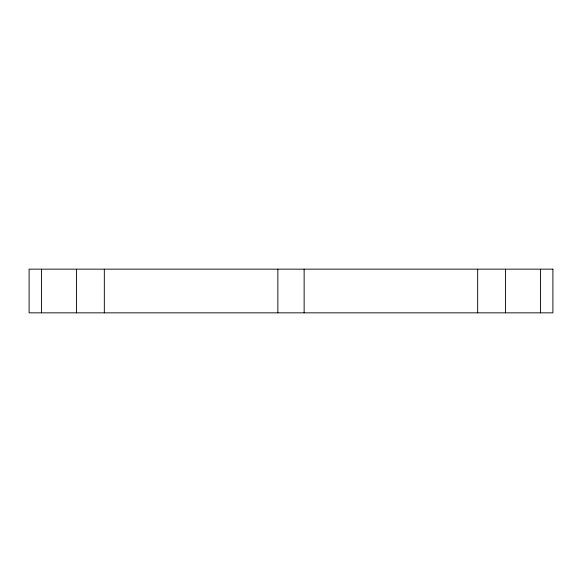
<?xml version="1.0" encoding="UTF-8"?>
<svg xmlns="http://www.w3.org/2000/svg" width="582" height="582" viewBox="0 0 582 582"><rect width="100%" height="100%" fill="white"/><g stroke="black" fill="none" stroke-linecap="round" stroke-linejoin="round"><path stroke-width="0.87" d="M540.533 269.16L540.533 312.84M505.489 269.16L505.489 312.84M477.669 269.16L477.669 312.84M304.139 269.16L304.139 312.84M277.861 269.16L277.861 312.84M104.331 269.16L104.331 312.84M76.511 269.16L76.511 312.84M41.468 269.16L41.468 312.84M552.9 269.16L29.1 269.16L29.1 312.84L552.9 312.84L552.9 269.16"/></g></svg>
